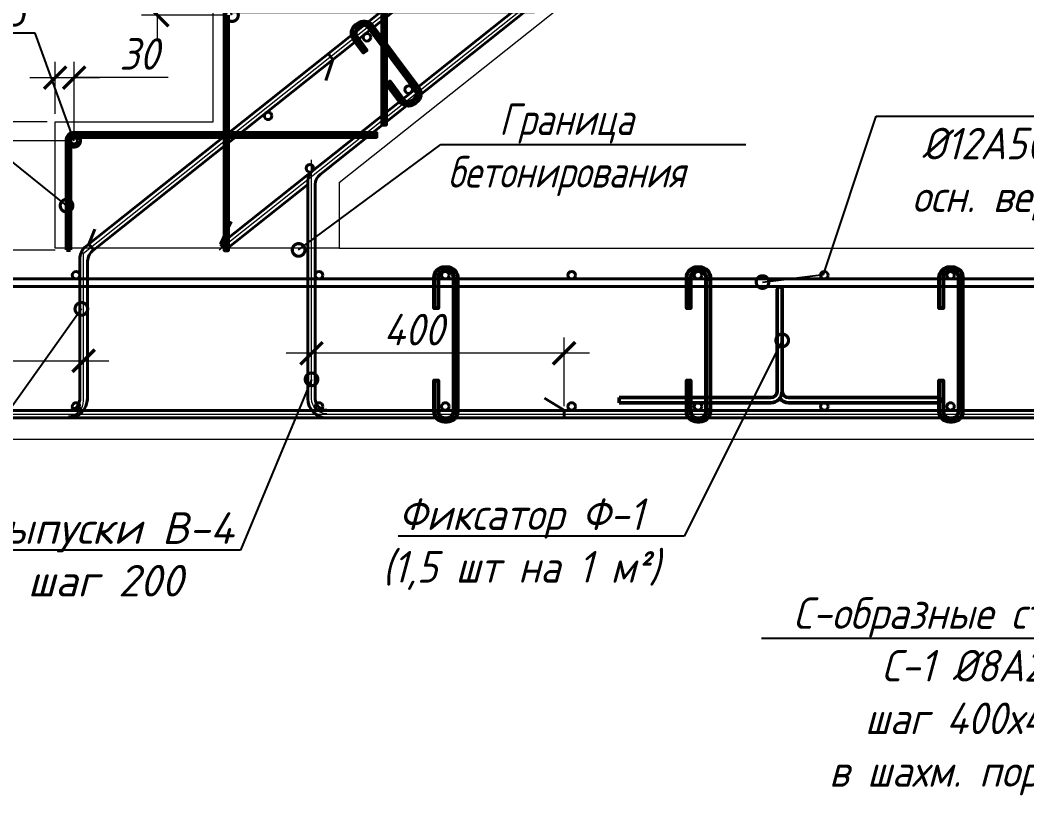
# Model space of a CAD drawing. Header units: millimetres. Extents: x 504091 to 2165846, y 135022 to 442887.
# Drawn here: x 1441167 to 1442762, y 244036 to 245266 of the extents above; entities that cross this region are included whole.
import ezdxf
from ezdxf import colors
from ezdxf.entities.mleader import LeaderData, LeaderLine
from ezdxf.math import Vec2, Vec3

# ---------------------------------------------------------------- set-up
doc = ezdxf.new("R2010")
doc.units = ezdxf.units.MM
doc.layers.get('Defpoints').update_dxf_attribs({"color": 255})
doc.layers.add('!Defpoints', color=255, linetype='Continuous', lineweight=5, plot=False)
for name, color, linetype, lineweight in [('Арматура 12', 26, 'Continuous', 50), ('К_Арматура 8', 134, 'Continuous', 50), ('КР_Арматура 12', 174, 'Continuous', 40), ('Монолит тонкий', 204, 'Continuous', 9), ('Размер', 7, 'Continuous', 13), ('Размеры КР', 164, 'Continuous', 9)]:
    doc.layers.add(name, color=color, linetype=linetype, lineweight=lineweight)
doc.layers.add('Контур', color=7, linetype='Continuous')
doc.styles.add('GOST 2.304_new', font='isocpeur.ttf', dxfattribs={"width": 0.9, "oblique": 15})
doc.linetypes.add('зигзаг', pattern='A,0.00254,-5.08,[131,ltypeshp.shx,S=5.08,R=0,X=-5.08,Y=0],-10.16,[131,ltypeshp.shx,S=5.08,R=180,X=5.08,Y=0],-5.08', length=20.32254)
doc.dimstyles.new('SPDS 1_20', dxfattribs={"dimscale": 20, "dimtxt": 2.5, "dimasz": 1.77, "dimexe": 1.25, "dimexo": 0.625, "dimtad": 1, "dimdec": 0, "dimrnd": 0.001, "dimtxsty": 'GOST 2.304_new', "dimblk": 'ARCHTICK', "dimcen": 2.5, "dimdle": 2, "dimclrt": 256, "dimadec": 0, "dimazin": 2, "dimtfac": 0.75, "dimtdec": 0, "dimtmove": 1, "dimatfit": 3, "dimfxl": 0, "dimtolj": 1, "dimlwd": 9, "dimlwe": 9, "dimarcsym": 0})

# ---------------------------------------------------------------- blocks, each defined once
blk = doc.blocks.new('_DotSmall')
at = {"color": 0, "linetype": 'ByBlock', "lineweight": 35, "const_width": 0.5}
blk.add_lwpolyline([(-0.0625, 0, 1), (0.0625, 0, 1)], format="xyb", close=True, dxfattribs=at)
blk = doc.blocks.new('_ArchTick')
at = {"color": 0, "linetype": 'ByBlock', "const_width": 0.15}
blk.add_lwpolyline([(-0.5, -0.5), (0.5, 0.5)], dxfattribs=at)
blk = doc.blocks.new('*D4146')
at = {"layer": 'Defpoints', "color": 0, "lineweight": 20, "transparency": 16777216}
for p in [(1441472.9, 245304.3), (1441384.6, 245274.3), (1441502.9, 245274.3)]:
    blk.add_point(p, dxfattribs=at)
at = {"layer": 'Контур', "color": 0, "lineweight": 9, "transparency": 16777216}
for p, q in [((1441384.6, 245432.7), (1441384.6, 245304.3)), ((1441384.6, 245344.3), (1441384.6, 245234.3)), ((1441460.4, 245304.3), (1441359.6, 245304.3)), ((1441490.4, 245274.3), (1441359.6, 245274.3))]:
    blk.add_line(p, q, dxfattribs=at)
at = {"layer": 'Контур', "color": 0, "lineweight": 9, "transparency": 16777216, "xscale": 35.4, "yscale": 35.4, "zscale": 35.4}
for p, rotation in [((1441384.6, 245304.3), 90), ((1441384.6, 245274.3), 270)]:
    blk.add_blockref('_ArchTick', p, dxfattribs=dict(at, rotation=rotation))
at = {"layer": 'Контур', "lineweight": 20, "transparency": 16777216, "insert": (1441347.1, 245386.5), "char_height": 50, "attachment_point": 5, "rotation": 90, "style": 'GOST 2.304_new'}
blk.add_mtext('\\A1;30', dxfattribs=at)
blk = doc.blocks.new('*D4167')
at = {"layer": 'Defpoints', "color": 0, "lineweight": 20, "transparency": 16777216}
for p in [(1441252.9, 245175.3), (1441222.9, 245105.3), (1441252.9, 245075.3)]:
    blk.add_point(p, dxfattribs=at)
at = {"layer": 'Контур', "color": 0, "lineweight": 9, "transparency": 16777216}
for p, q in [((1441222.9, 245117.8), (1441222.9, 245200.3)), ((1441252.9, 245087.8), (1441252.9, 245200.3)), ((1441182.9, 245175.3), (1441292.9, 245175.3)), ((1441401.9, 245175.3), (1441252.9, 245175.3))]:
    blk.add_line(p, q, dxfattribs=at)
at = {"layer": 'Контур', "color": 0, "lineweight": 9, "transparency": 16777216, "xscale": 35.4, "yscale": 35.4, "zscale": 35.4, "rotation": 180}
blk.add_blockref('_ArchTick', (1441222.9, 245175.3), dxfattribs=at)
at = {"layer": 'Контур', "color": 0, "lineweight": 9, "transparency": 16777216, "xscale": 35.4, "yscale": 35.4, "zscale": 35.4}
blk.add_blockref('_ArchTick', (1441252.9, 245175.3), dxfattribs=at)
at = {"layer": 'Контур', "lineweight": 20, "transparency": 16777216, "insert": (1441355.7, 245212.8), "char_height": 50, "attachment_point": 5, "style": 'GOST 2.304_new'}
blk.add_mtext('\\A1;30', dxfattribs=at)
blk = doc.blocks.new('*D4168')
at = {"layer": 'Defpoints', "color": 0, "lineweight": 20, "transparency": 16777216}
for p in [(1441222.9, 245105.3), (1441134.6, 245075.3), (1441252.9, 245075.3)]:
    blk.add_point(p, dxfattribs=at)
at = {"layer": 'Контур', "color": 0, "lineweight": 9, "transparency": 16777216}
for p, q in [((1441134.6, 245233.7), (1441134.6, 245105.3)), ((1441134.6, 245145.3), (1441134.6, 245035.3)), ((1441210.4, 245105.3), (1441109.6, 245105.3)), ((1441240.4, 245075.3), (1441109.6, 245075.3))]:
    blk.add_line(p, q, dxfattribs=at)
at = {"layer": 'Контур', "color": 0, "lineweight": 9, "transparency": 16777216, "xscale": 35.4, "yscale": 35.4, "zscale": 35.4}
for p, rotation in [((1441134.6, 245105.3), 90), ((1441134.6, 245075.3), 270)]:
    blk.add_blockref('_ArchTick', p, dxfattribs=dict(at, rotation=rotation))
at = {"layer": 'Контур', "lineweight": 20, "transparency": 16777216, "insert": (1441097.1, 245187.5), "char_height": 50, "attachment_point": 5, "rotation": 90, "style": 'GOST 2.304_new'}
blk.add_mtext('\\A1;30', dxfattribs=at)
blk = doc.blocks.new('*D4169')
at = {"layer": 'Defpoints', "color": 0, "lineweight": 20, "transparency": 16777216}
for p in [(1441267.9, 244726.8), (1441267.9, 244685.3), (1440867.9, 244639.1)]:
    blk.add_point(p, dxfattribs=at)
at = {"layer": 'Контур', "color": 0, "lineweight": 9, "transparency": 16777216}
for p, q in [((1440867.9, 244651.6), (1440867.9, 244751.8)), ((1441267.9, 244697.8), (1441267.9, 244751.8)), ((1440827.9, 244726.8), (1441307.9, 244726.8))]:
    blk.add_line(p, q, dxfattribs=at)
at = {"layer": 'Контур', "color": 0, "lineweight": 9, "transparency": 16777216, "xscale": 35.4, "yscale": 35.4, "zscale": 35.4, "rotation": 180}
blk.add_blockref('_ArchTick', (1440867.9, 244726.8), dxfattribs=at)
at = {"layer": 'Контур', "color": 0, "lineweight": 9, "transparency": 16777216, "xscale": 35.4, "yscale": 35.4, "zscale": 35.4}
blk.add_blockref('_ArchTick', (1441267.9, 244726.8), dxfattribs=at)
at = {"layer": 'Контур', "lineweight": 20, "transparency": 16777216, "insert": (1441067.9, 244764.3), "char_height": 50, "attachment_point": 5, "style": 'GOST 2.304_new'}
blk.add_mtext('\\A1;400', dxfattribs=at)
blk = doc.blocks.new('*D4170')
at = {"layer": 'Defpoints', "color": 0, "lineweight": 20, "transparency": 16777216}
for p in [(1441628.9, 244738.6), (1441628.9, 244719.5), (1442028.9, 244642.2)]:
    blk.add_point(p, dxfattribs=at)
at = {"layer": 'Контур', "color": 0, "lineweight": 9, "transparency": 16777216}
for p, q in [((1441628.9, 244732), (1441628.9, 244763.6)), ((1442028.9, 244654.7), (1442028.9, 244763.6)), ((1442068.9, 244738.6), (1441588.9, 244738.6))]:
    blk.add_line(p, q, dxfattribs=at)
at = {"layer": 'Контур', "color": 0, "lineweight": 9, "transparency": 16777216, "xscale": 35.4, "yscale": 35.4, "zscale": 35.4, "rotation": 180}
blk.add_blockref('_ArchTick', (1441628.9, 244738.6), dxfattribs=at)
at = {"layer": 'Контур', "color": 0, "lineweight": 9, "transparency": 16777216, "xscale": 35.4, "yscale": 35.4, "zscale": 35.4}
blk.add_blockref('_ArchTick', (1442028.9, 244738.6), dxfattribs=at)
at = {"layer": 'Контур', "lineweight": 20, "transparency": 16777216, "insert": (1441790.6, 244776.1), "char_height": 50, "attachment_point": 5, "style": 'GOST 2.304_new'}
blk.add_mtext('\\A1;400', dxfattribs=at)
blk = doc.blocks.new('A$C087e266e')
at = {"layer": 'К_Арматура 8', "ltscale": 40}
for p, q in [((-29.1, 68.4), (-29.1, -93.2)), ((-21.1, 68.4), (-21.1, -93.2)), ((-279.1, -103.2), (-39.1, -103.2)), ((-279.1, -103.2), (-279.1, -111.2)), ((-279.1, -111.2), (-39.1, -111.2)), ((228.9, -103.2), (-11.1, -103.2)), ((228.9, -111.2), (-11.1, -111.2)), ((228.9, -103.2), (228.9, -111.2))]:
    blk.add_line(p, q, dxfattribs=at)
for centre, radius, start, end in [((-25.1, 68.4), 4, 0, 180), ((-39.1, -93.2), 10, 270, 0), ((-11.1, -93.2), 18, 180, 270), ((-11.1, -93.2), 10, 180, 270), ((-39.1, -93.2), 18, 270, 321.0576)]:
    blk.add_arc(centre, radius, start, end, dxfattribs=at)

msp = doc.modelspace()

# ---------------------------------------------------------------- linework, layer by layer
at = {"layer": '!Defpoints', "lineweight": 15, "ltscale": 100}
for p, q in [((1441482.8223, 244902.2994), (1444987.8474, 247692.2994)), ((1438775.4988, 244642.0963), (1445982.6961, 244642.0963))]:
    msp.add_line(p, q, dxfattribs=at)
for points in [[(1441243.9084, 244639.5813, 0.414213562), (1441267.9084, 244663.5813), (1441267.9084, 244897.3848), (1444779.1076, 247692.2994)], [(1441652.9174, 244642.714, -0.414213562), (1441628.9174, 244666.714), (1441628.9174, 245045.0741)]]:
    msp.add_lwpolyline(points, format="xyb", dxfattribs=at)
at = {"layer": 'Арматура 12', "lineweight": 53, "ltscale": 20}
msp.add_line((1441240.9084, 244902.2994), (1441246.9084, 244902.2994), dxfattribs=at)
for points in [[(1441752.9084, 245479.2994), (1442231.782, 245479.2994), (1442231.782, 245485.2994), (1441750.9084, 245485.2994, 0.414213562), (1441740.9084, 245475.2994), (1441740.9084, 245100.9764), (1441746.9084, 245100.9764), (1441746.9084, 245473.2994)], [(1441502.9084, 245280.2994), (1441981.782, 245280.2994), (1441981.782, 245286.2994), (1441500.9084, 245286.2994, 0.414213562), (1441490.9084, 245276.2994), (1441490.9084, 244901.9764), (1441496.9084, 244901.9764), (1441496.9084, 245274.2994)], [(1441719.2675, 245255.3718, 0.385584486), (1441705.8685, 245256.2871), (1441702.7841, 245253.9908, 0.414213562), (1441700.632, 245239.2984), (1441715.9679, 245218.451), (1441711.1552, 245214.868), (1441695.8193, 245235.7154, -0.414213562), (1441699.2012, 245258.8036), (1441702.2856, 245261.0998, -0.394921318), (1441724.0773, 245258.9587, -0.242110317)], [(1441797.1951, 245160.7515), (1441798.2437, 245159.3428, -0.414213562), (1441794.8618, 245136.2547), (1441791.7774, 245133.9584, -0.414213562), (1441768.6893, 245137.3403), (1441747.876, 245165.4579), (1441752.6888, 245169.0408), (1441773.502, 245140.9233, 0.414213562), (1441788.1945, 245138.7712), (1441791.2789, 245141.0674, 0.414213562), (1441793.431, 245155.7599), (1441792.3823, 245157.1685)], [(1441252.9084, 245081.2994), (1441731.782, 245081.2994), (1441731.782, 245087.2994), (1441250.9084, 245087.2994, 0.414213562), (1441240.9084, 245077.2994), (1441240.9084, 244902.2994)], [(1441854.0584, 244856.2892, 0.468919726), (1441843.5584, 244869.193), (1441839.7131, 244869.193, 0.414213562), (1441829.2131, 244858.693), (1441829.2131, 244809.7774), (1441823.2131, 244809.7774), (1441823.2131, 244858.693, -0.414213562), (1441839.7131, 244875.193), (1441843.5584, 244875.193, -0.450955437), (1441860.0584, 244856.2892, -0.242110317)], [(1442254.0584, 244856.2892, 0.468919726), (1442243.5584, 244869.193), (1442239.7131, 244869.193, 0.414213562), (1442229.2131, 244858.693), (1442229.2131, 244809.7774), (1442223.2131, 244809.7774), (1442223.2131, 244858.693, -0.414213562), (1442239.7131, 244875.193), (1442243.5584, 244875.193, -0.450955437), (1442260.0584, 244856.2892, -0.242110317)], [(1442654.0584, 244856.2892, 0.468919726), (1442643.5584, 244869.193), (1442639.7131, 244869.193, 0.414213562), (1442629.2131, 244858.693), (1442629.2131, 244809.7774), (1442623.2131, 244809.7774), (1442623.2131, 244858.693, -0.414213562), (1442639.7131, 244875.193), (1442643.5584, 244875.193, -0.450955437), (1442660.0584, 244856.2892, -0.242110317)], [(1441860.0584, 244648.2892), (1441860.0584, 244646.533, -0.414213562), (1441843.5584, 244630.033), (1441839.7131, 244630.033, -0.414213562), (1441823.2131, 244646.533), (1441823.2131, 244695.4629), (1441829.2131, 244695.4629), (1441829.2131, 244646.533, 0.414213562), (1441839.7131, 244636.033), (1441843.5584, 244636.033, 0.414213562), (1441854.0584, 244646.533), (1441854.0584, 244648.2892)], [(1442260.0584, 244648.2892), (1442260.0584, 244646.533, -0.414213562), (1442243.5584, 244630.033), (1442239.7131, 244630.033, -0.414213562), (1442223.2131, 244646.533), (1442223.2131, 244695.4629), (1442229.2131, 244695.4629), (1442229.2131, 244646.533, 0.414213562), (1442239.7131, 244636.033), (1442243.5584, 244636.033, 0.414213562), (1442254.0584, 244646.533), (1442254.0584, 244648.2892)], [(1442660.0584, 244648.2892), (1442660.0584, 244646.533, -0.414213562), (1442643.5584, 244630.033), (1442639.7131, 244630.033, -0.414213562), (1442623.2131, 244646.533), (1442623.2131, 244695.4629), (1442629.2131, 244695.4629), (1442629.2131, 244646.533, 0.414213562), (1442639.7131, 244636.033), (1442643.5584, 244636.033, 0.414213562), (1442654.0584, 244646.533), (1442654.0584, 244648.2892)]]:
    msp.add_lwpolyline(points, format="xyb", dxfattribs=at)
for points in [[(1441792.4857, 245157.0226), (1441719.2675, 245255.3718)], [(1441724.0773, 245258.9587), (1441797.2972, 245160.6072)], [(1441246.9084, 244902.2994), (1441246.9084, 245075.2994)]]:
    msp.add_lwpolyline(points, dxfattribs=at)
for points in [[(1441854.0584, 244648.2892), (1441854.0584, 244856.2892), (1441860.0584, 244856.2892), (1441860.0584, 244648.2892)], [(1442254.0584, 244648.2892), (1442254.0584, 244856.2892), (1442260.0584, 244856.2892), (1442260.0584, 244648.2892)], [(1442654.0584, 244648.2892), (1442654.0584, 244856.2892), (1442660.0584, 244856.2892), (1442660.0584, 244648.2892)]]:
    msp.add_lwpolyline(points, close=True, dxfattribs=at)
msp.add_circle((1441252.9084, 245075.2994), 6, dxfattribs=at)
at = {"layer": 'КР_Арматура 12', "ltscale": 12}
for p, q in [((1441269.4527, 244906.2829), (1444705.9875, 247641.7646)), ((1441484.983, 244911.6881), (1444914.7273, 247641.7646)), ((1441281.4527, 244900.4973), (1444710.1804, 247629.7646)), ((1441642.4617, 245021.7035), (1444918.9202, 247629.7646)), ((1441662.8417, 245204.0829), (1441655.3683, 245213.4716)), ((1441662.8417, 245204.0829), (1441651.3228, 245170.5233)), ((1441492.4564, 244902.2994), (1441622.9174, 245006.1463)), ((1441484.983, 244911.6881), (1441501.75, 244947.3245)), ((1441276.2432, 244911.6881), (1441285.9215, 244935.2781)), ((1441283.7166, 244902.2994), (1441276.2432, 244911.6881)), ((1441492.4564, 244902.2994), (1441484.983, 244911.6881)), ((1441261.9084, 244663.0963), (1441261.9084, 244887.635)), ((1441273.9084, 244663.5813), (1441273.9084, 244881.8495)), ((1439182.9068, 244856.2892), (1445982.6961, 244856.2892)), ((1445982.6961, 244856.2892), (1439182.9068, 244856.2892)), ((1439182.9068, 244844.2892), (1445982.6961, 244844.2892)), ((1445982.6961, 244844.2892), (1439182.9068, 244844.2892)), ((1442028.9174, 244648.2289), (1441997.6362, 244667.3616)), ((1439182.9068, 244648.0963), (1445982.6961, 244648.0963)), ((1442028.9174, 244648.2289), (1442028.9174, 244636.2289)), ((1445982.6961, 244636.0963), (1439182.9068, 244636.0963))]:
    msp.add_line(p, q, dxfattribs=at)
for points in [[(1441652.9174, 244636.2289, -0.40291951), (1441622.9174, 244666.714), (1441622.9174, 245011.8413, -0.228480542), (1441630.4617, 245027.4892), (1441660.0786, 245051.0642)], [(1441652.9174, 244648.2289, -0.414213562), (1441634.9174, 244666.2289), (1441634.9174, 245006.0557, -0.228480542), (1441642.4617, 245021.7036), (1441659.2365, 245035.0564)]]:
    msp.add_lwpolyline(points, format="xyb", dxfattribs=at)
for centre in [(1441716.6627, 245239.2557), (1441782.6982, 245156.2965), (1441560.1841, 245114.6987), (1441626.2196, 245031.7395), (1441255.9084, 244862.2892), (1441640.9174, 244862.2892), (1441840.9174, 244862.2892), (1442040.9174, 244862.2892), (1442240.9174, 244862.2892), (1442440.9174, 244862.2892), (1442640.9174, 244862.2892), (1441255.9084, 244654.2892), (1441640.9174, 244654.2892), (1441840.9174, 244654.2892), (1442040.9174, 244654.2892), (1442240.9174, 244654.2892), (1442440.9174, 244654.2892), (1442640.9174, 244654.2892)]:
    msp.add_circle(centre, 6, dxfattribs=at)
for centre, radius, start, end in [((1441288.3886, 244887.772), 26.4806, 135.6503274, 180.2964512), ((1441300.3886, 244881.9865), 26.4806, 135.6503274, 180.2964512), ((1441243.0641, 244666.931), 30.8463, 271.568503, 359.350372), ((1441243.9084, 244666.0963), 18, 270, 0)]:
    msp.add_arc(centre, radius, start, end, dxfattribs=at)
at = {"layer": 'Монолит тонкий', "lineweight": 15, "ltscale": 100}
for p, q in [((1441672.9084, 245008.8734), (1444792.7903, 247492.2994)), ((1441222.9084, 244905.2994), (1441222.9084, 245105.2994)), ((1441222.9084, 245105.2994), (1441472.9084, 245105.2994)), ((1441672.9084, 245008.8734), (1441672.9084, 244905.2994)), ((1439662.9068, 244902.2994), (1441222.9084, 244902.2994)), ((1441672.9084, 244905.2994), (1445502.6961, 244905.2994)), ((1439162.9068, 244602.2994), (1446002.6961, 244602.2994))]:
    msp.add_line(p, q, dxfattribs=at)
msp.add_lwpolyline([(1441472.9084, 245105.2994), (1441472.9084, 245304.2994), (1441722.9084, 245304.2994)], dxfattribs=at)
at = {"layer": 'Размеры КР', "linetype": 'зигзаг', "lineweight": 20}
msp.add_line((1441672.9084, 244905.2994), (1441222.9084, 244905.2994), dxfattribs=at)

# ---------------------------------------------------------------- block references
at = {"layer": 'Размеры КР', "lineweight": 20, "xscale": -1}
msp.add_blockref('A$C087e266e', (1442345.281, 244771.4993), dxfattribs=at)

# ---------------------------------------------------------------- dimensions: what is measured, and where the dimension line sits
at = {"layer": 'Контур', "lineweight": 20}
for base, p1, p2, picture, middle in [((1441384.6068, 245274.2994), (1441472.9084, 245304.2994), (1441502.9084, 245274.2994), '*D4146', (1441371.0263, 245386.5452)), ((1441134.6068, 245075.2994), (1441222.9084, 245105.2994), (1441252.9084, 245075.2994), '*D4168', (1441121.0263, 245187.5452))]:
    dim = msp.add_linear_dim(base=base, p1=p1, p2=p2, angle=90, dimstyle='SPDS 1_20', dxfattribs=at)
    dim.commit()
    dim.dimension.update_dxf_attribs({"geometry": picture, "text_midpoint": middle, "dimtype": 160})
for base, p1, p2, picture, middle in [((1441252.9084, 245175.2574), (1441222.9084, 245105.2994), (1441252.9084, 245075.2994), '*D4167', (1441355.7027, 245189.7042)), ((1441628.9174, 244738.6154), (1442028.9174, 244642.2289), (1441628.9174, 244719.4562), '*D4170', (1441790.6397, 244738.6154))]:
    dim = msp.add_linear_dim(base=base, p1=p1, p2=p2, dimstyle='SPDS 1_20', dxfattribs=at)
    dim.commit()
    dim.dimension.update_dxf_attribs({"geometry": picture, "text_midpoint": middle, "dimtype": 160})
dim = msp.add_linear_dim(base=(1441267.9084, 244726.7777), p1=(1440867.9084, 244639.0963), p2=(1441267.9084, 244685.3127), dimstyle='SPDS 1_20', dxfattribs=at)
dim.commit()
dim.dimension.update_dxf_attribs({"geometry": '*D4169', "text_midpoint": (1441067.9084, 244764.2777)})

# ---------------------------------------------------------------- leaders
at = {"layer": 'Размер', "ltscale": 20}
ml = msp.add_multileader_mtext('Standard', dxfattribs=at)
ml.set_content('\\A1;{\\W1;поз.3}', color=256, style='GOST 2.304_new')
ml.set_leader_properties()
ml.set_arrow_properties(name='DOTSMALL')
ml.build(insert=Vec2(0, 0))
ml.multileader.update_dxf_attribs({"text_left_attachment_type": 6, "text_right_attachment_type": 6, "dogleg_length": 4, "arrow_head_size": 40})
ctx = ml.context
ctx.base_point, ctx.char_height, ctx.arrow_head_size, ctx.landing_gap_size, ctx.plane_origin = Vec3(1441268.1274, 245444.8153), 50, 40, 0, Vec3(1395443.0376, 536610.0685)
ctx.left_attachment, ctx.right_attachment, ctx.text_align_type = 6, 6, 1
notes = []
notes.append((ctx, [(0, (1, 1, 0), (1441441.4031, 245444.8153), (-1, 0), 8, [(0, [(1441502.9084, 245274.2994)], 0, [])])]))
ctx.mtext.insert, ctx.mtext.rotation, ctx.mtext.width, ctx.mtext.alignment, ctx.mtext.flow_direction = Vec3(1441350.7652, 245504.8153), 6.283185307, 511.854399, 2, 5
ml = msp.add_multileader_mtext('Standard', dxfattribs=at)
ml.set_content('\\A1;{\\W1;поз.3}', color=256, style='GOST 2.304_new')
ml.set_leader_properties()
ml.set_arrow_properties(name='DOTSMALL')
ml.build(insert=Vec2(0, 0))
ml.multileader.update_dxf_attribs({"text_left_attachment_type": 6, "text_right_attachment_type": 6, "dogleg_length": 4, "arrow_head_size": 40})
ctx = ml.context
ctx.base_point, ctx.char_height, ctx.arrow_head_size, ctx.landing_gap_size, ctx.plane_origin = Vec3(1441018.1274, 245245.8153), 50, 40, 0, Vec3(1395193.0376, 536411.0685)
ctx.left_attachment, ctx.right_attachment, ctx.text_align_type = 6, 6, 1
notes.append((ctx, [(0, (1, 1, 0), (1441191.4031, 245245.8153), (-1, 0), 8, [(0, [(1441252.9084, 245075.2994)], 0, [])])]))
ctx.mtext.insert, ctx.mtext.rotation, ctx.mtext.width, ctx.mtext.alignment, ctx.mtext.flow_direction = Vec3(1441100.7652, 245305.8153), 6.283185307, 511.854399, 2, 5
ml = msp.add_multileader_mtext('Standard', dxfattribs=at)
ml.set_content('\\A1;{\\W1;поз.7\\Pшаг 200}', color=256, style='GOST 2.304_new')
ml.set_leader_properties()
ml.set_arrow_properties(name='DOTSMALL')
ml.build(insert=Vec2(0, 0))
ml.multileader.update_dxf_attribs({"text_left_attachment_type": 6, "text_right_attachment_type": 6, "dogleg_length": 4, "arrow_head_size": 40})
ctx = ml.context
ctx.base_point, ctx.char_height, ctx.arrow_head_size, ctx.landing_gap_size, ctx.plane_origin = Vec3(1440753.5578, 245142.9984), 50, 40, 0, Vec3(1395030.968, 536308.2517)
ctx.left_attachment, ctx.right_attachment, ctx.text_align_type = 6, 6, 1
notes.append((ctx, [(0, (1, 1, 0), (1441029.3335, 245142.9984), (-1, 0), 8, [(0, [(1441240.9084, 244972.4825)], 0, [])])]))
ctx.mtext.insert, ctx.mtext.rotation, ctx.mtext.width, ctx.mtext.alignment, ctx.mtext.flow_direction = Vec3(1440887.4457, 245202.9984), 6.283185307, 511.854399, 2, 5
ml = msp.add_multileader_mtext('Standard', dxfattribs=at)
ml.set_content('\\A1;поз.1\\P %%C12А500С шаг 200\\Pосн. верхн. армир.', color=256, style='GOST 2.304_new')
ml.set_leader_properties()
ml.set_arrow_properties(name='DOTSMALL')
ml.build(insert=Vec2(0, 0))
ml.multileader.update_dxf_attribs({"text_left_attachment_type": 6, "text_right_attachment_type": 6, "arrow_head_size": 40})
ctx = ml.context
ctx.base_point, ctx.char_height, ctx.arrow_head_size, ctx.landing_gap_size, ctx.plane_origin = Vec3(1442531.3804, 245114.106), 50, 40, 0, Vec3(1440142.7387, 274559.0775)
ctx.left_attachment, ctx.right_attachment, ctx.text_align_type = 6, 6, 1
notes.append((ctx, [(1, (1, 1, 0), (1442523.3804, 245114.106), (1, 0), 8, [(1, [(1442343.2166, 244851.4144), (1442439.5745, 244863.4144)], 0, [])])]))
ctx.mtext.insert, ctx.mtext.rotation, ctx.mtext.width, ctx.mtext.alignment, ctx.mtext.flow_direction = Vec3(1442834.874, 245179.106), 6.283185307, 896.133701, 2, 5
ml = msp.add_multileader_mtext('Standard', dxfattribs=at)
ml.set_content('\\A1;{\\W0.8;Граница бетонирования}', color=256, style='GOST 2.304_new')
ml.set_leader_properties()
ml.set_arrow_properties(name='DOTSMALL')
ml.build(insert=Vec2(0, 0))
ml.multileader.update_dxf_attribs({"text_left_attachment_type": 6, "text_right_attachment_type": 6, "arrow_head_size": 40})
ctx = ml.context
ctx.base_point, ctx.char_height, ctx.arrow_head_size, ctx.landing_gap_size, ctx.plane_origin = Vec3(1441841.6324, 245069.4505), 50, 40, 0, Vec3(1462773.2669, 390068.4939)
ctx.left_attachment, ctx.right_attachment, ctx.text_align_type = 6, 6, 1
notes.append((ctx, [(0, (1, 1, 0), (1441833.6324, 245069.4505), (1, 0), 8, [(1, [(1441608.4607, 244902.2994)], 0, [])])]))
ctx.mtext.insert, ctx.mtext.width, ctx.mtext.alignment, ctx.mtext.flow_direction = Vec3(1442032.3312, 245134.4505), 470.205857, 2, 5
ml = msp.add_multileader_mtext('Standard', dxfattribs=at)
ml.set_content('\\A1;{\\W1;Выпуски В-5\\Pшаг 200}', color=256, style='GOST 2.304_new')
ml.set_leader_properties()
ml.set_arrow_properties(name='DOTSMALL')
ml.build(insert=Vec2(0, 0))
ml.multileader.update_dxf_attribs({"text_left_attachment_type": 6, "text_right_attachment_type": 6, "dogleg_length": 4, "arrow_head_size": 40})
ctx = ml.context
ctx.base_point, ctx.char_height, ctx.arrow_head_size, ctx.landing_gap_size, ctx.plane_origin = Vec3(1440587.3643, 244440.6878), 50, 40, 0, Vec3(1397394.7468, 534752.0946)
ctx.left_attachment, ctx.right_attachment, ctx.text_align_type = 6, 6, 1
notes.append((ctx, [(0, (1, 1, 0), (1441002.1593, 244440.6878), (-1, 0), 8, [(1, [(1441264.36, 244808.9276)], 0, [])])]))
ctx.mtext.insert, ctx.mtext.rotation, ctx.mtext.width, ctx.mtext.alignment, ctx.mtext.flow_direction = Vec3(1440790.7618, 244500.6878), 6.283185307, 511.854399, 2, 5
ml = msp.add_multileader_mtext('Standard', dxfattribs=at)
ml.set_content('\\A1;С-образные стержни\\P С-1 %%C8А240\\Pшаг 400х400\\Pв шахм. порядке ', color=256, style='GOST 2.304_new')
ml.set_leader_properties()
ml.set_arrow_properties(name='DOTSMALL')
ml.build(insert=Vec2(0, 0))
ml.multileader.update_dxf_attribs({"text_left_attachment_type": 6, "text_right_attachment_type": 6, "arrow_head_size": 40})
ctx = ml.context
ctx.base_point, ctx.char_height, ctx.arrow_head_size, ctx.landing_gap_size, ctx.plane_origin = Vec3(1442376.7293, 244286.9502), 50, 40, 0, Vec3(1446022.9057, 274433.6182)
ctx.left_attachment, ctx.right_attachment, ctx.text_align_type = 6, 6, 1
notes.append((ctx, [(1, (1, 1, 0), (1442986.614, 244286.9502), (-1, 0), 8, [(1, [(1443060.0584, 244797.0178)], 0, [])])]))
ctx.mtext.insert, ctx.mtext.width, ctx.mtext.alignment, ctx.mtext.flow_direction = Vec3(1442677.6717, 244351.9502), 896.133701, 2, 5
ml = msp.add_multileader_mtext('Standard', dxfattribs=at)
ml.set_content('\\A1;Фиксатор Ф-1 \\P(1,5 шт на 1 м²)', color=256, style='GOST 2.304_new')
ml.set_leader_properties()
ml.set_arrow_properties(name='DOTSMALL')
ml.build(insert=Vec2(0, 0))
ml.multileader.update_dxf_attribs({"text_left_attachment_type": 6, "text_right_attachment_type": 6, "arrow_head_size": 40})
ctx = ml.context
ctx.base_point, ctx.char_height, ctx.arrow_head_size, ctx.landing_gap_size, ctx.plane_origin = Vec3(1441709.5836, 244448.6297), 50, 40, 0, Vec3(1442781.4772, 273649.0742)
ctx.left_attachment, ctx.right_attachment, ctx.text_align_type = 6, 6, 1
notes.append((ctx, [(1, (1, 1, 0), (1442219.3017, 244448.6297), (-1, 0), 8, [(1, [(1442374.3776, 244759.076)], 0, [])])]))
ctx.mtext.insert, ctx.mtext.width, ctx.mtext.alignment, ctx.mtext.flow_direction = Vec3(1441960.4427, 244508.6297), 543.43425, 2, 5
ml = msp.add_multileader_mtext('Standard', dxfattribs=at)
ml.set_content('\\A1;{\\W1;Выпуски В-4\\Pшаг 200}', color=256, style='GOST 2.304_new')
ml.set_leader_properties()
ml.set_arrow_properties(name='DOTSMALL')
ml.build(insert=Vec2(0, 0))
ml.multileader.update_dxf_attribs({"text_left_attachment_type": 6, "text_right_attachment_type": 6, "dogleg_length": 4, "arrow_head_size": 40})
ctx = ml.context
ctx.base_point, ctx.char_height, ctx.arrow_head_size, ctx.landing_gap_size, ctx.plane_origin = Vec3(1441096.4655, 244426.617), 50, 40, 0, Vec3(1397753.3043, 534904.5098)
ctx.left_attachment, ctx.right_attachment, ctx.text_align_type = 6, 6, 1
notes.append((ctx, [(0, (1, 1, 0), (1441516.2604, 244426.617), (-1, 0), 8, [(1, [(1441628.9174, 244697.2674)], 0, [])])]))
ctx.mtext.insert, ctx.mtext.rotation, ctx.mtext.width, ctx.mtext.alignment, ctx.mtext.flow_direction = Vec3(1441302.3629, 244486.617), 6.283185307, 511.854399, 2, 5
for ctx, leaders in notes:
    for number, flags, end, landing, length, lines in leaders:
        leader = LeaderData()
        leader.index, (leader.has_last_leader_line, leader.has_dogleg_vector, leader.attachment_direction) = number, flags
        leader.last_leader_point, leader.dogleg_vector, leader.dogleg_length = Vec3(end), Vec3(landing), length
        for number, points, colour, breaks in lines:
            line = LeaderLine()
            line.index, line.vertices, line.color, line.breaks = number, Vec3.list(points), colors.encode_raw_color(colour), breaks
            leader.lines.append(line)
        ctx.leaders.append(leader)

doc.saveas('drawing.dxf')
